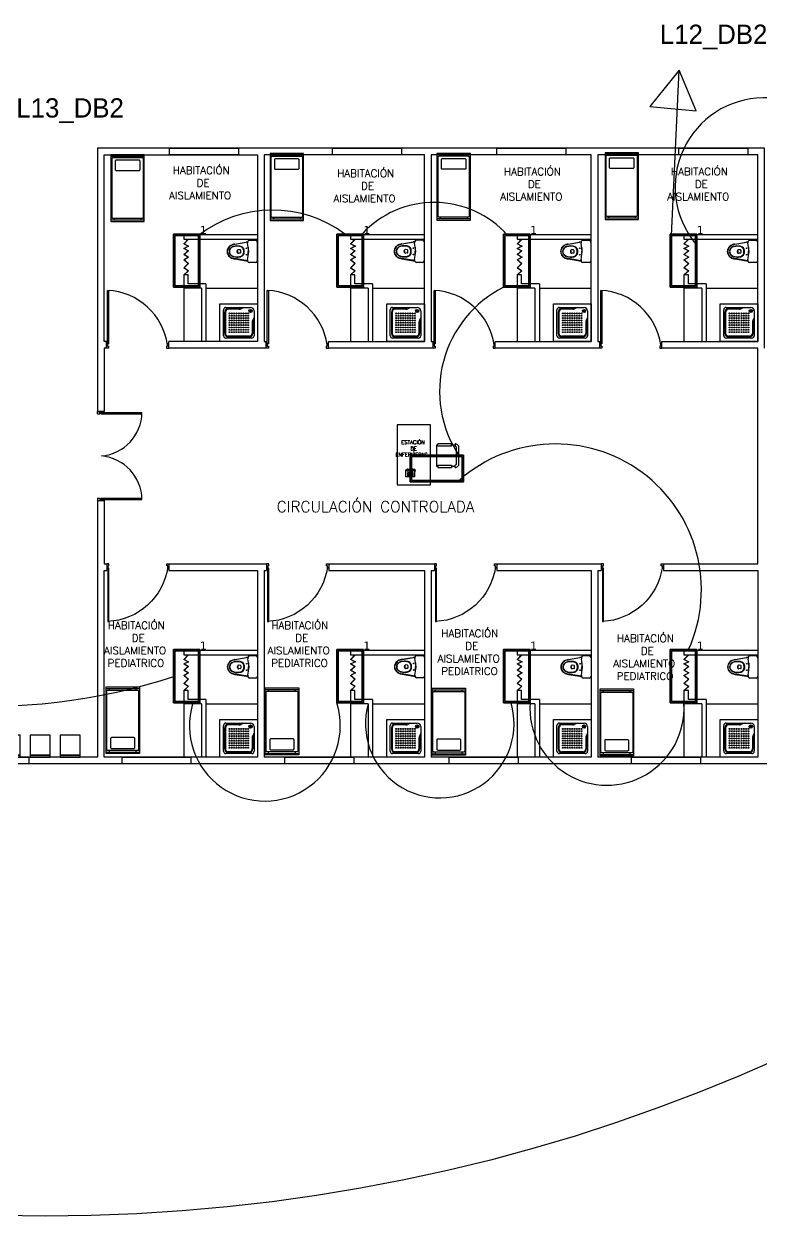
# Model space of a CAD drawing. Header units: metres. Extents: x -24 to 527, y -154 to 95.
# Drawn here: x 68.21 to 84.8, y -10.17 to 16.64 of the extents above; entities that cross this region are included whole.
import ezdxf

# ---------------------------------------------------------------- set-up
doc = ezdxf.new("R2010")
doc.units = ezdxf.units.M
doc.header["$MEASUREMENT"] = 0
for name, color, linetype in [('AN-TEXTO', 3, 'Continuous'), ('AR-MOBILIRIO', 1, 'Continuous'), ('AR-MUROS', 6, 'Continuous'), ('AR-PUERTAS', 2, 'Continuous'), ('AR-VENTANAS', 2, 'Continuous')]:
    doc.layers.add(name, color=color, linetype=linetype)
doc.layers.add('EQUIPO', color=1, linetype='Continuous', lineweight=0)
doc.styles.add('REGULAR-2.5', font='romans.shx', dxfattribs={"height": 2.5})
doc.styles.add('TableTextStyle', font='')
doc.styles.get('TableTextStyle').set_extended_font_data('VERDANA.TTF')

# ---------------------------------------------------------------- blocks, each defined once
blk = doc.blocks.new('111111')
at = {"layer": 'AR-PUERTAS', "linetype": 'Continuous'}
for p, q in [((254.317, 121.561), (254.317, 122.51)), ((254.342, 121.586), (254.342, 122.51)), ((256.267, 122.51), (256.242, 122.51)), ((256.242, 121.586), (256.242, 122.51)), ((256.267, 121.561), (256.267, 122.51)), ((254.292, 121.511), (254.292, 121.611)), ((254.317, 121.611), (254.292, 121.611)), ((254.342, 121.511), (254.292, 121.511)), ((254.342, 121.586), (254.317, 121.586)), ((254.342, 121.561), (254.317, 121.561)), ((254.342, 121.511), (254.342, 121.561)), ((256.242, 121.586), (256.267, 121.586)), ((256.242, 121.511), (256.242, 121.561)), ((256.242, 121.561), (256.267, 121.561)), ((256.242, 121.511), (256.292, 121.511)), ((256.267, 121.611), (256.292, 121.611)), ((256.292, 121.511), (256.292, 121.611))]:
    blk.add_line(p, q, dxfattribs=at)
for centre, start, end in [((254.297, 121.512), 5.0221, 88.847), ((256.287, 121.512), 91.153, 174.9779)]:
    blk.add_arc(centre, 0.999, start, end, dxfattribs=at)
blk = doc.blocks.new('AR-MESA DE ENFERMERAS')
at = {"layer": 'AR-MOBILIRIO'}
for p, q in [((1196.442, 626.335), (1196.442, 626.252)), ((1196.442, 626.321), (1196.552, 626.321)), ((1196.442, 626.307), (1196.552, 626.307)), ((1196.442, 626.294), (1196.552, 626.294)), ((1196.442, 626.28), (1196.552, 626.28)), ((1196.442, 626.266), (1196.552, 626.266)), ((1196.442, 626.252), (1196.552, 626.252)), ((1196.455, 626.335), (1196.455, 626.252)), ((1196.469, 626.335), (1196.469, 626.252)), ((1196.483, 626.335), (1196.483, 626.252)), ((1196.497, 626.335), (1196.497, 626.252)), ((1196.511, 626.335), (1196.511, 626.252)), ((1196.524, 626.335), (1196.524, 626.252)), ((1196.538, 626.335), (1196.538, 626.252)), ((1195.493, 626.141), (1195.493, 626.088)), ((1195.572, 626.088), (1195.572, 626.141)), ((1195.881, 626.088), (1195.881, 626.141)), ((1196.386, 626.229), (1196.383, 626.222)), ((1196.386, 626.222), (1196.383, 626.214)), ((1196.387, 626.215), (1196.384, 626.208)), ((1196.388, 626.21), (1196.385, 626.203)), ((1196.389, 626.207), (1196.387, 626.2)), ((1196.391, 626.234), (1196.388, 626.227)), ((1196.391, 626.202), (1196.388, 626.195)), ((1196.392, 626.196), (1196.389, 626.189)), ((1196.394, 626.192), (1196.392, 626.185)), ((1196.395, 626.234), (1196.393, 626.227)), ((1196.397, 626.189), (1196.394, 626.182)), ((1196.4, 626.234), (1196.398, 626.227)), ((1196.402, 626.187), (1196.399, 626.18)), ((1196.404, 626.182), (1196.402, 626.175)), ((1196.405, 626.232), (1196.403, 626.225)), ((1196.407, 626.227), (1196.405, 626.219)), ((1196.41, 626.182), (1196.408, 626.175)), ((1196.416, 626.186), (1196.413, 626.179)), ((1196.42, 626.189), (1196.418, 626.182)), ((1196.422, 626.187), (1196.42, 626.18)), ((1196.429, 626.191), (1196.426, 626.183)), ((1195.493, 625.612), (1195.493, 625.665)), ((1195.572, 625.665), (1195.572, 625.612)), ((1195.881, 625.665), (1195.881, 625.612))]:
    blk.add_line(p, q, dxfattribs=at)
for points in [[(1196.042, 625.182), (1196.792, 625.182), (1196.792, 626.532), (1196.042, 626.532)], [(1196.442, 626.335), (1196.552, 626.335), (1196.552, 626.252), (1196.442, 626.252)]]:
    blk.add_lwpolyline(points, close=True, dxfattribs=at)
for points in [[(1196.428, 626.199), (1196.409, 626.199), (1196.409, 626.355), (1196.597, 626.355), (1196.597, 626.199), (1196.581, 626.199)], [(1195.572, 626.115), (1195.493, 626.115)], [(1195.881, 626.141), (1195.572, 626.141)], [(1195.881, 626.088), (1195.572, 626.088)], [(1195.881, 625.638), (1195.908, 625.638), (1195.908, 626.115), (1195.881, 626.115)], [(1196.451, 626.217), (1196.558, 626.217)], [(1196.558, 626.178), (1196.451, 626.178)], [(1195.493, 625.638), (1195.572, 625.638)], [(1195.572, 625.665), (1195.881, 625.665)], [(1195.572, 625.612), (1195.881, 625.612)]]:
    blk.add_lwpolyline(points, dxfattribs=at)
for points in [[(1195.493, 626.141, 0.414214), (1195.405, 626.053), (1195.405, 625.7, 0.414214), (1195.493, 625.612)], [(1195.493, 626.088), (1195.493, 626.088, 0.414214), (1195.458, 626.053), (1195.458, 625.7, 0.414214), (1195.493, 625.665)]]:
    blk.add_lwpolyline(points, format="xyb", dxfattribs=at)
for centre, start, end in [((1196.448, 626.198), 79.6346, 280.3654), ((1196.562, 626.198), 259.6346, 100.3654)]:
    blk.add_arc(centre, 0.0197, start, end, dxfattribs=at)
blk = doc.blocks.new('AR-PUERTA 2')
at = {"layer": 'AR-PUERTAS', "linetype": 'Continuous'}
for points in [[(-1.354, -0.058), (-1.354, -0.008), (-1.329, -0.008), (-1.329, 0.042), (-1.379, 0.042), (-1.379, -0.058)], [(-0.029, -0.008), (-0.029, 0.042), (0.021, 0.042), (0.021, -0.058), (-0.004, -0.058), (-0.004, -0.008)], [(-0.004, -0.058), (-0.004, -1.258), (-0.029, -1.258), (-0.029, -0.058)]]:
    blk.add_lwpolyline(points, close=True, dxfattribs=at)
blk.add_arc((0.061, 0.169), 1.428, 188.1236, 267.3924, dxfattribs=at)
blk = doc.blocks.new('silla')
for points in [[(-0.225, -0.023), (0.225, -0.023), (0.225, 0.023), (-0.225, 0.023)], [(-0.225, -0.473), (0.225, -0.473), (0.225, -0.023), (-0.225, -0.023)]]:
    blk.add_lwpolyline(points, close=True)
blk = doc.blocks.new('*U101')
at = {"layer": 'AR-MOBILIRIO', "rotation": 90}
blk.add_blockref('silla', (-0.225, 0), dxfattribs=at)
blk = doc.blocks.new('*U102')
at = {"layer": 'AR-MUROS', "color": 0, "linetype": 'ByBlock', "lineweight": -2}
for p in [(0, 12.15), (0, 11.475), (0, 10.8), (0, 10.125), (0, 9.45), (0, 8.775), (0, 8.1), (0, 7.425), (0, 6.75), (0, 6.075), (0, 5.4), (0, 4.725), (0, 4.05), (0, 3.375), (0, 2.7), (0, 2.025), (0, 1.35), (0, 0.675), (0, 0)]:
    blk.add_blockref('*U101', p, dxfattribs=at)
blk = doc.blocks.new('31643339')
at = {"layer": 'AR-MOBILIRIO'}
for p, q in [((0.038, 0.5), (0.038, -0.5)), ((0.038, 0.4), (0.087, 0.4)), ((1.9, 0.4), (1.95, 0.4)), ((1.95, 0.5), (1.95, -0.5)), ((0.038, -0.4), (0.087, -0.4)), ((1.9, -0.4), (1.95, -0.4))]:
    blk.add_line(p, q, dxfattribs=at)
blk.add_lwpolyline([(0, -0.5), (0, 0.5), (2, 0.5), (2, -0.5)], close=True, dxfattribs=at)
for points in [[(1.87, 0.475, -0.414214), (1.9, 0.445), (1.9, -0.445, -0.414214), (1.87, -0.475), (0.117, -0.475, -0.414214), (0.087, -0.445), (0.087, 0.445, -0.414214), (0.117, 0.475)], [(0.15, -0.332, 0.414214), (0.18, -0.362), (0.447, -0.362, 0.414214), (0.477, -0.332), (0.477, 0.333, 0.414214), (0.447, 0.363), (0.18, 0.363, 0.414214), (0.15, 0.333)]]:
    blk.add_lwpolyline(points, format="xyb", close=True, dxfattribs=at)
blk = doc.blocks.new('AR-PUERTA ACORDION')
at = {"layer": 'AR-PUERTAS'}
blk.add_lwpolyline([(-0.386, 0.049), (-0.288, -0.046), (-0.235, 0.057), (-0.185, -0.044), (-0.129, 0.054), (-0.046, -0.045), (0.01, 0.056), (0.073, -0.046), (0.158, 0.053), (0.252, -0.046), (0.317, 0.054), (0.41, -0.047), (0.41, -0.054), (0.318, 0.046), (0.253, -0.054), (0.158, 0.046), (0.072, -0.054), (0.01, 0.046), (-0.045, -0.054), (-0.128, 0.046), (-0.185, -0.054), (-0.235, 0.046), (-0.287, -0.054), (-0.39, 0.046)], close=True, dxfattribs=at)
blk = doc.blocks.new('A$C05366594')
at = {"layer": 'AR-MOBILIRIO', "linetype": 'Continuous'}
for p, q in [((0, 0), (0, 0.72)), ((0, 0.72), (0.72, 0.72)), ((0.72, 0.72), (0.72, 0)), ((0.068, 0.113), (0.068, 0.608)), ((0.09, 0.563), (0.09, 0.158)), ((0.113, 0.653), (0.585, 0.653)), ((0.367, 0.63), (0.158, 0.63)), ((0.428, 0.653), (0.397, 0.637)), ((0.653, 0.585), (0.653, 0.113)), ((0.63, 0.367), (0.63, 0.158)), ((0.653, 0.428), (0.637, 0.397)), ((0.72, 0), (0, 0)), ((0.608, 0.068), (0.113, 0.068)), ((0.563, 0.09), (0.158, 0.09))]:
    blk.add_line(p, q, dxfattribs=at)
at = {"layer": 'AR-MOBILIRIO', "color": 250}
for p, q in [((0.104, 0.563), (0.104, 0.158)), ((0.367, 0.617), (0.158, 0.617)), ((0.458, 0.653), (0.403, 0.625)), ((0.653, 0.458), (0.625, 0.403)), ((0.617, 0.367), (0.617, 0.158)), ((0.563, 0.104), (0.158, 0.104))]:
    blk.add_line(p, q, dxfattribs=at)
at = {"layer": 'AR-MOBILIRIO', "linetype": 'Continuous'}
for centre, major_axis, start_param, end_param in [((0.113, 0.608), (0.0318, 0.0318), 0.785398, 2.356194), ((0.158, 0.563), (0.0477, 0.0477), 0.785398, 2.356194), ((0.367, 0.698), (0.0477, 0.0477), 3.926991, 4.390638), ((0.585, 0.585), (0.0477, 0.0477), 5.497787, 7.068583), ((0.698, 0.367), (-0.0477, 0.0477), 0.321751, 0.785398), ((0.113, 0.113), (-0.0318, 0.0318), 0.785398, 2.356194), ((0.158, 0.158), (-0.0477, 0.0477), 0.785398, 2.356194), ((0.158, 0.158), (-0.0477, 0.0477), 0.785398, 2.356194), ((0.563, 0.158), (0.0477, 0.0477), 3.926991, 5.497787), ((0.608, 0.113), (-0.0318, 0.0318), 2.356194, 3.926991)]:
    blk.add_ellipse(centre, major_axis=major_axis, ratio=1, start_param=start_param, end_param=end_param, dxfattribs=at)
at = {"layer": 'AR-MOBILIRIO', "color": 250}
for centre, major_axis, start_param, end_param in [((0.158, 0.563), (-0.0382, 0.0382), -0.785398, 0.785398), ((0.18, 0.54), (-0.00636, 0.00636), -0.785398, 5.497787), ((0.18, 0.495), (-0.00636, 0.00636), -0.785398, 5.497787), ((0.18, 0.45), (-0.00636, 0.00636), -0.785398, 5.497787), ((0.225, 0.54), (0.00636, 0.00636), 0.785398, 7.068583), ((0.225, 0.495), (0.00636, 0.00636), 0.785398, 7.068583), ((0.225, 0.45), (0.00636, 0.00636), 0.785398, 7.068583), ((0.27, 0.54), (0.00636, 0.00636), 0.785398, 7.068583), ((0.27, 0.495), (0.00636, 0.00636), 0.785398, 7.068583), ((0.27, 0.45), (0.00636, 0.00636), 0.785398, 7.068583), ((0.315, 0.54), (-0.00636, 0.00636), -0.785398, 5.497787), ((0.315, 0.495), (-0.00636, 0.00636), -0.785398, 5.497787), ((0.315, 0.45), (-0.00636, 0.00636), -0.785398, 5.497787), ((0.36, 0.54), (-0.00636, 0.00636), -0.785398, 5.497787), ((0.36, 0.495), (-0.00636, 0.00636), -0.785398, 5.497787), ((0.36, 0.45), (-0.00636, 0.00636), -0.785398, 5.497787), ((0.367, 0.698), (0.0573, 0.0573), 3.926991, 4.390638), ((0.405, 0.54), (-0.00636, 0.00636), -0.785398, 5.497787), ((0.405, 0.495), (-0.00636, 0.00636), -0.785398, 5.497787), ((0.405, 0.45), (-0.00636, 0.00636), -0.785398, 5.497787), ((0.45, 0.54), (0.00636, 0.00636), 0.785398, 7.068583), ((0.45, 0.495), (0.00636, 0.00636), 0.785398, 7.068583), ((0.45, 0.45), (0.00636, 0.00636), 0.785398, 7.068583), ((0.495, 0.54), (0.00636, 0.00636), 0.785398, 7.068583), ((0.495, 0.495), (0.00636, 0.00636), 0.785398, 7.068583), ((0.495, 0.45), (0.00636, 0.00636), 0.785398, 7.068583), ((0.54, 0.54), (-0.00636, 0.00636), -0.785398, 5.497787), ((0.54, 0.495), (-0.00636, 0.00636), -0.785398, 5.497787), ((0.54, 0.45), (-0.00636, 0.00636), -0.785398, 5.497787), ((0.585, 0.585), (0.0223, 0.0223), 0.785398, 7.068583), ((0.585, 0.585), (-0.00955, 0.00955), -0.785398, 5.497787), ((0.576, 0.585), (0.00286, 0.00286), 0.785398, 7.068583), ((0.581, 0.592), (0.00286, 0.00286), 0.785398, 7.068583), ((0.581, 0.578), (0.00286, 0.00286), 0.785398, 7.068583), ((0.589, 0.592), (0.00286, 0.00286), 0.785398, 7.068583), ((0.589, 0.578), (0.00286, 0.00286), 0.785398, 7.068583), ((0.594, 0.585), (0.00286, 0.00286), 0.785398, 7.068583), ((0.18, 0.405), (-0.00636, 0.00636), -0.785398, 5.497787), ((0.18, 0.36), (-0.00636, 0.00636), -0.785398, 5.497787), ((0.18, 0.315), (-0.00636, 0.00636), -0.785398, 5.497787), ((0.18, 0.27), (-0.00636, 0.00636), -0.785398, 5.497787), ((0.18, 0.225), (-0.00636, 0.00636), -0.785398, 5.497787), ((0.225, 0.405), (0.00636, 0.00636), 0.785398, 7.068583), ((0.225, 0.36), (0.00636, 0.00636), 0.785398, 7.068583), ((0.225, 0.315), (0.00636, 0.00636), 0.785398, 7.068583), ((0.225, 0.27), (0.00636, 0.00636), 0.785398, 7.068583), ((0.225, 0.225), (0.00636, 0.00636), 0.785398, 7.068583), ((0.27, 0.405), (0.00636, 0.00636), 0.785398, 7.068583), ((0.27, 0.36), (0.00636, 0.00636), 0.785398, 7.068583), ((0.27, 0.315), (0.00636, 0.00636), 0.785398, 7.068583), ((0.27, 0.27), (0.00636, 0.00636), 0.785398, 7.068583), ((0.27, 0.225), (0.00636, 0.00636), 0.785398, 7.068583), ((0.315, 0.36), (-0.00636, 0.00636), -0.785398, 5.497787), ((0.315, 0.315), (-0.00636, 0.00636), -0.785398, 5.497787), ((0.315, 0.27), (-0.00636, 0.00636), -0.785398, 5.497787), ((0.315, 0.225), (-0.00636, 0.00636), -0.785398, 5.497787), ((0.315, 0.405), (-0.00636, 0.00636), -0.785398, 5.497787), ((0.36, 0.405), (-0.00636, 0.00636), -0.785398, 5.497787), ((0.36, 0.36), (-0.00636, 0.00636), -0.785398, 5.497787), ((0.36, 0.315), (-0.00636, 0.00636), -0.785398, 5.497787), ((0.36, 0.27), (-0.00636, 0.00636), -0.785398, 5.497787), ((0.36, 0.225), (-0.00636, 0.00636), -0.785398, 5.497787), ((0.405, 0.405), (-0.00636, 0.00636), -0.785398, 5.497787), ((0.405, 0.36), (-0.00636, 0.00636), -0.785398, 5.497787), ((0.405, 0.315), (-0.00636, 0.00636), -0.785398, 5.497787), ((0.405, 0.27), (-0.00636, 0.00636), -0.785398, 5.497787), ((0.405, 0.225), (-0.00636, 0.00636), -0.785398, 5.497787), ((0.45, 0.405), (0.00636, 0.00636), 0.785398, 7.068583), ((0.45, 0.36), (0.00636, 0.00636), 0.785398, 7.068583), ((0.45, 0.315), (0.00636, 0.00636), 0.785398, 7.068583), ((0.45, 0.27), (0.00636, 0.00636), 0.785398, 7.068583), ((0.45, 0.225), (0.00636, 0.00636), 0.785398, 7.068583), ((0.495, 0.405), (0.00636, 0.00636), 0.785398, 7.068583), ((0.495, 0.36), (0.00636, 0.00636), 0.785398, 7.068583), ((0.495, 0.315), (0.00636, 0.00636), 0.785398, 7.068583), ((0.495, 0.27), (0.00636, 0.00636), 0.785398, 7.068583), ((0.495, 0.225), (0.00636, 0.00636), 0.785398, 7.068583), ((0.54, 0.36), (-0.00636, 0.00636), -0.785398, 5.497787), ((0.54, 0.315), (-0.00636, 0.00636), -0.785398, 5.497787), ((0.54, 0.27), (-0.00636, 0.00636), -0.785398, 5.497787), ((0.54, 0.225), (-0.00636, 0.00636), -0.785398, 5.497787), ((0.54, 0.405), (-0.00636, 0.00636), -0.785398, 5.497787), ((0.698, 0.367), (-0.0573, 0.0573), 0.321751, 0.785398), ((0.158, 0.158), (-0.0382, 0.0382), 0.785398, 2.356194), ((0.158, 0.158), (0.0382, 0.0382), 2.356194, 3.926991), ((0.18, 0.18), (-0.00636, 0.00636), -0.785398, 5.497787), ((0.225, 0.18), (0.00636, 0.00636), 0.785398, 7.068583), ((0.27, 0.18), (0.00636, 0.00636), 0.785398, 7.068583), ((0.315, 0.18), (-0.00636, 0.00636), -0.785398, 5.497787), ((0.36, 0.18), (-0.00636, 0.00636), -0.785398, 5.497787), ((0.405, 0.18), (-0.00636, 0.00636), -0.785398, 5.497787), ((0.45, 0.18), (0.00636, 0.00636), 0.785398, 7.068583), ((0.495, 0.18), (0.00636, 0.00636), 0.785398, 7.068583), ((0.54, 0.18), (-0.00636, 0.00636), -0.785398, 5.497787), ((0.563, 0.158), (0.0382, 0.0382), 3.926991, 5.497787)]:
    blk.add_ellipse(centre, major_axis=major_axis, ratio=1, start_param=start_param, end_param=end_param, dxfattribs=at)
blk = doc.blocks.new('1p-toppiece')
at = {"layer": 'AR-MOBILIRIO'}
for p, q in [((-0.532, 0.174), (-0.265, 0.22)), ((-0.232, 0.219), (-0.531, 0.169)), ((-0.485, 0.003), (-0.485, 0.003)), ((-0.485, 0.003), (-0.485, 0.003)), ((-0.485, 0.003), (-0.485, 0.003)), ((-0.485, 0.003), (-0.485, 0.003)), ((-0.485, 0.003), (-0.485, 0.003)), ((-0.485, 0.003), (-0.485, 0.003)), ((-0.485, 0.003), (-0.485, 0.003)), ((-0.485, 0.003), (-0.485, 0.003)), ((-0.406, 0.039), (-0.443, 0.044)), ((-0.232, 0.22), (-0.232, 0.195)), ((-0.205, 0.008), (-0.232, 0.195)), ((-0.218, 0.098), (-0.218, 0.003)), ((-0.218, -0.093), (-0.218, 0.003)), ((-0.047, 0.26), (-0.192, 0.26)), ((-0.007, 0.22), (-0.007, -0.214)), ((-0.532, -0.169), (-0.265, -0.215)), ((-0.232, -0.214), (-0.531, -0.163)), ((-0.406, -0.034), (-0.443, -0.039)), ((-0.232, -0.189), (-0.205, -0.003)), ((-0.232, -0.189), (-0.232, -0.214)), ((-0.047, -0.254), (-0.192, -0.254))]:
    blk.add_line(p, q, dxfattribs=at)
blk.add_lwpolyline([(-0.467, -0.009, 0.139005), (-0.464, -0.009, 0.107089), (-0.461, -0.006, 0.080212), (-0.46, -0.002, 0.06796), (-0.459, 0.003, 0.06796), (-0.46, 0.007, 0.080212), (-0.461, 0.011, 0.107089), (-0.464, 0.014, 0.139005), (-0.467, 0.015, 0.139005), (-0.47, 0.014, 0.107089), (-0.473, 0.011, 0.080212), (-0.474, 0.007, 0.06796), (-0.475, 0.003, 0.06796), (-0.474, -0.002, 0.080212), (-0.473, -0.006, 0.107089), (-0.47, -0.009, 0.139005)], format="xyb", close=True, dxfattribs=at)
for centre in [(-0.26, 0.078), (-0.26, -0.072)]:
    blk.add_circle(centre, 0.008, dxfattribs=at)
for centre, radius, start, end in [((-0.545, -0.004), 0.165, 137.5273, 177.8064), ((-0.545, 0.009), 0.165, 182.1936, 222.4727), ((-0.545, -0.004), 0.159, 137.1746, 177.7477), ((-0.545, 0.009), 0.159, 182.2523, 222.8254), ((-0.518, -0.034), 0.206, 106.927, 136.493), ((-0.541, -0.003), 0.122, 134.1142, 177.24), ((-0.541, 0.008), 0.122, 182.76, 225.8858), ((-0.518, -0.034), 0.2, 106.5054, 136.1127), ((-0.541, -0.003), 0.115, 133.4423, 177.1285), ((-0.541, 0.008), 0.115, 182.8715, 226.5577), ((-0.519, -0.031), 0.157, 102.7254, 132.8308), ((-0.52, -0.03), 0.15, 101.8667, 132.1155), ((-0.482, -0.117), 0.296, 99.7929, 108.8085), ((-0.482, -0.12), 0.292, 99.5848, 108.4322), ((-0.482, -0.148), 0.279, 90.6669, 104.9929), ((-0.482, -0.156), 0.281, 90.6819, 104.1933), ((-0.474, -0.297), 0.428, 81.7587, 91.4179), ((-0.488, -0.362), 0.487, 81.705, 89.6761), ((-0.434, 0.003), 0.0456, 126.1832, 180), ((-0.434, 0.003), 0.0456, 180, 233.8168), ((-0.447, 0.019), 0.025, 82.2348, 126.1832), ((-0.434, -0.002), 0.123, 44.007, 82.2929), ((-0.431, -0.004), 0.132, 44.3018, 82.295), ((-0.408, 0.024), 0.015, 13.7696, 82.2348), ((-0.495, 0.003), 0.105, 0, 13.7696), ((-0.495, 0.003), 0.105, 346.2304, 0), ((-0.46, 0.006), 0.138, 358.6352, 34.0042), ((-0.46, -0.001), 0.138, 325.9958, 1.3648), ((-0.441, 0.008), 0.132, 357.4666, 37.446), ((-0.441, -0.003), 0.132, 322.554, 2.5334), ((-0.24, 0.073), 0.15, 87.0389, 99.7929), ((-0.192, 0.22), 0.04, 90, 180), ((-0.244, 0.003), 0.04, 351.6776, 8.3142), ((-0.047, 0.22), 0.04, 0, 90), ((-0.518, 0.039), 0.206, 223.507, 253.073), ((-0.518, 0.039), 0.2, 223.8873, 253.4946), ((-0.519, 0.036), 0.157, 227.1692, 257.2746), ((-0.52, 0.036), 0.15, 227.8845, 258.1333), ((-0.482, 0.122), 0.296, 251.1915, 260.2071), ((-0.482, 0.125), 0.292, 251.5678, 260.4152), ((-0.482, 0.153), 0.279, 255.0071, 269.3331), ((-0.482, 0.161), 0.281, 255.8067, 269.3181), ((-0.488, 0.368), 0.487, 270.3239, 278.295), ((-0.474, 0.302), 0.428, 268.5821, 278.2413), ((-0.447, -0.014), 0.025, 233.8168, 277.7652), ((-0.434, 0.007), 0.123, 277.7071, 315.993), ((-0.431, 0.009), 0.132, 277.705, 315.6982), ((-0.408, -0.019), 0.015, 277.7652, 346.2304), ((-0.24, -0.067), 0.15, 260.2071, 272.966), ((-0.192, -0.214), 0.04, 180, 270), ((-0.047, -0.214), 0.04, 270, 360)]:
    blk.add_arc(centre, radius, start, end, dxfattribs=at)

msp = doc.modelspace()

# ---------------------------------------------------------------- linework, layer by layer
at = {"layer": 'AR-MUROS'}
for p, q in [((71.81, 10.995), (71.81, 10.695)), ((71.91, 10.995), (71.81, 10.995)), ((71.91, 10.795), (71.91, 10.995)), ((75.56, 10.995), (75.56, 10.695)), ((75.66, 10.995), (75.56, 10.995)), ((75.66, 10.795), (75.66, 10.995)), ((79.31, 10.995), (79.31, 10.695)), ((79.41, 10.995), (79.31, 10.995)), ((79.41, 10.795), (79.41, 10.995)), ((83.06, 10.995), (83.06, 10.695)), ((83.16, 10.995), (83.06, 10.995)), ((83.16, 10.795), (83.16, 10.995)), ((72.309, 10.795), (72.309, 9.495)), ((76.059, 10.795), (76.059, 9.495)), ((79.809, 10.795), (79.809, 9.495)), ((83.559, 10.795), (83.559, 9.495)), ((71.81, 10.695), (71.81, 9.495)), ((72.209, 10.695), (72.209, 9.495)), ((75.56, 10.695), (75.56, 9.495)), ((75.959, 10.695), (75.959, 9.495)), ((79.31, 10.695), (79.31, 9.495)), ((79.709, 10.695), (79.709, 9.495)), ((83.06, 10.695), (83.06, 9.495)), ((83.459, 10.695), (83.459, 9.495)), ((70.022, 4.5), (70.079, 4.5)), ((70.022, 4.35), (70.079, 4.35)), ((70.022, 0.15), (70.022, 4.35)), ((71.479, 4.5), (73.622, 4.5)), ((71.479, 4.35), (73.472, 4.35)), ((73.472, 4.35), (73.472, 0.15)), ((73.622, 4.35), (73.622, 0.15)), ((73.622, 4.35), (73.671, 4.35)), ((75.071, 4.35), (77.222, 4.35)), ((77.222, 4.35), (77.222, 0.15)), ((77.372, 4.35), (77.372, 0.15)), ((77.372, 4.35), (77.45, 4.35)), ((78.85, 4.35), (80.972, 4.35)), ((80.972, 4.35), (80.972, 0.15)), ((81.122, 4.5), (81.201, 4.5)), ((81.122, 4.35), (81.122, 0.15)), ((81.122, 4.35), (81.201, 4.35)), ((82.601, 4.5), (84.722, 4.5)), ((82.601, 4.35), (84.722, 4.35)), ((84.722, 4.35), (84.722, 0.15)), ((71.81, 1.65), (71.81, 1.35)), ((71.91, 1.65), (71.81, 1.65)), ((71.91, 1.45), (71.91, 1.65)), ((75.56, 1.65), (75.56, 1.35)), ((75.66, 1.65), (75.56, 1.65)), ((75.66, 1.45), (75.66, 1.65)), ((79.31, 1.65), (79.31, 1.35)), ((79.41, 1.65), (79.31, 1.65)), ((79.41, 1.45), (79.41, 1.65)), ((83.06, 1.65), (83.06, 1.35)), ((83.16, 1.65), (83.06, 1.65)), ((83.16, 1.45), (83.16, 1.65)), ((71.81, 1.35), (71.81, 0.15)), ((72.209, 1.35), (72.209, 0.15)), ((72.309, 1.45), (72.309, 0.15)), ((75.56, 1.35), (75.56, 0.15)), ((75.959, 1.35), (75.959, 0.15)), ((76.059, 1.45), (76.059, 0.15)), ((79.31, 1.35), (79.31, 0.15)), ((79.709, 1.35), (79.709, 0.15)), ((79.809, 1.45), (79.809, 0.15)), ((83.06, 1.35), (83.06, 0.15)), ((83.459, 1.35), (83.459, 0.15)), ((83.559, 1.45), (83.559, 0.15))]:
    msp.add_line(p, q, dxfattribs=at)
for points in [[(93.94, 16.816), (93.94, 0), (6, 0)], [(84.872, 9.345), (84.872, 13.845), (81.122, 13.845), (77.372, 13.845), (73.622, 13.845), (69.872, 13.845), (69.872, 9.345), (69.872, 7.923)], [(70.072, 9.495), (70.022, 9.495), (70.022, 13.695), (73.472, 13.695), (73.472, 9.495), (71.472, 9.495)], [(75.065, 9.495), (77.222, 9.495), (77.222, 13.695), (73.622, 13.695), (73.622, 9.495), (73.665, 9.495)], [(78.818, 9.495), (80.972, 9.495), (80.972, 13.695), (77.372, 13.695), (77.372, 9.495), (77.418, 9.495)], [(82.566, 9.495), (84.722, 9.495), (84.722, 13.695), (81.122, 13.695), (81.122, 9.495), (81.166, 9.495)], [(73.472, 11.895), (71.81, 11.895), (71.81, 11.795), (73.472, 11.795)], [(77.222, 11.895), (75.56, 11.895), (75.56, 11.795), (77.222, 11.795)], [(80.972, 11.895), (79.31, 11.895), (79.31, 11.795), (80.972, 11.795)], [(84.722, 11.895), (83.06, 11.895), (83.06, 11.795), (84.722, 11.795)], [(72.309, 10.795), (71.91, 10.795)], [(76.059, 10.795), (75.66, 10.795)], [(79.809, 10.795), (79.41, 10.795)], [(83.559, 10.795), (83.16, 10.795)], [(72.209, 10.695), (71.81, 10.695)], [(72.309, 10.695), (73.472, 10.695)], [(75.959, 10.695), (75.56, 10.695)], [(76.059, 10.695), (77.222, 10.695)], [(79.709, 10.695), (79.31, 10.695)], [(79.809, 10.695), (80.972, 10.695)], [(83.459, 10.695), (83.06, 10.695)], [(83.559, 10.695), (84.722, 10.695)], [(70.072, 9.345), (70.072, 9.495)], [(71.472, 9.345), (71.472, 9.495)], [(73.665, 9.345), (73.665, 9.495)], [(75.065, 9.345), (75.065, 9.495)], [(77.418, 9.345), (77.418, 9.495)], [(78.818, 9.345), (78.818, 9.495)], [(81.166, 9.345), (81.166, 9.495)], [(82.566, 9.345), (82.566, 9.495)], [(70.022, 9.345), (70.022, 7.923), (69.872, 7.923)], [(70.072, 9.345), (70.022, 9.345)], [(73.665, 9.345), (73.622, 9.345), (71.472, 9.345)], [(77.418, 9.345), (77.372, 9.345), (75.065, 9.345)], [(81.166, 9.345), (81.122, 9.345), (78.818, 9.345)], [(84.722, 9.345), (82.566, 9.345)], [(84.722, 4.5), (84.722, 9.345)], [(69.872, 5.923), (69.872, 4.5)], [(69.872, 5.923), (70.022, 5.923)], [(70.022, 5.923), (70.022, 4.5)], [(69.872, 4.5), (69.872, 0.15)], [(70.079, 4.5), (70.079, 4.35)], [(71.479, 4.5), (71.479, 4.35)], [(73.622, 4.5), (73.671, 4.5)], [(73.671, 4.5), (73.671, 4.35)], [(75.071, 4.5), (77.372, 4.5)], [(75.071, 4.5), (75.071, 4.35)], [(77.372, 4.5), (77.45, 4.5)], [(77.45, 4.5), (77.45, 4.35)], [(78.85, 4.5), (81.122, 4.5)], [(78.85, 4.5), (78.85, 4.35)], [(81.201, 4.5), (81.201, 4.35)], [(82.601, 4.5), (82.601, 4.35)], [(73.472, 2.55), (71.81, 2.55), (71.81, 2.45), (73.472, 2.45)], [(77.222, 2.55), (75.56, 2.55), (75.56, 2.45), (77.222, 2.45)], [(80.972, 2.55), (79.31, 2.55), (79.31, 2.45), (80.972, 2.45)], [(84.722, 2.55), (83.06, 2.55), (83.06, 2.45), (84.722, 2.45)], [(72.209, 1.35), (71.81, 1.35)], [(72.309, 1.45), (71.91, 1.45)], [(72.309, 1.35), (73.472, 1.35)], [(75.959, 1.35), (75.56, 1.35)], [(76.059, 1.45), (75.66, 1.45)], [(76.059, 1.35), (77.222, 1.35)], [(79.709, 1.35), (79.31, 1.35)], [(79.809, 1.45), (79.41, 1.45)], [(79.809, 1.35), (80.972, 1.35)], [(83.459, 1.35), (83.06, 1.35)], [(83.559, 1.45), (83.16, 1.45)], [(83.559, 1.35), (84.722, 1.35)], [(69.872, 0.15), (6.15, 0.15)], [(73.472, 0.15), (70.022, 0.15)], [(77.222, 0.15), (73.622, 0.15)], [(80.972, 0.15), (77.372, 0.15)], [(84.722, 0.15), (81.122, 0.15)]]:
    msp.add_lwpolyline(points, dxfattribs=at)
at = {"layer": 'AR-PUERTAS'}
for p, q in [((82.953, 15.6), (82.296, 14.784)), ((82.783, 11.884), (82.953, 15.6)), ((83.332, 14.684), (82.953, 15.6)), ((82.296, 14.784), (83.332, 14.684))]:
    msp.add_line(p, q, dxfattribs=at)
msp.add_circle((68.692, 29.912), 40.081, dxfattribs=at)
for centre, radius, start, end in [((84.87, 12.972), 2.007, 26.7442, 219.4619), ((77.444, 10.413), 2.211, 41.6873, 137.2632), ((73.81, 9.734), 2.719, 53.2978, 127.7473), ((80.182, 8.379), 2.618, 116.7554, 213.6037), ((80.172, 3.913), 3.281, 335.8195, 131.4043), ((67.368, 14.961), 13.666, 242.7901, 288.0781), ((73.635, 0.861), 1.697, 163.242, 17.5102), ((77.569, 0.906), 1.671, 164.5552, 17.2783), ((81.329, 1.252), 1.733, 176.0552, 3.2396)]:
    msp.add_arc(centre, radius, start, end, dxfattribs=at)
at = {"layer": 'AR-VENTANAS'}
for points in [[(71.489, 13.845), (73.041, 13.845), (73.041, 13.695), (71.489, 13.695)], [(75.154, 13.845), (76.705, 13.845), (76.705, 13.695), (75.154, 13.695)], [(78.85, 13.845), (80.401, 13.845), (80.401, 13.695), (78.85, 13.695)], [(82.945, 13.845), (84.497, 13.845), (84.497, 13.695), (82.945, 13.695)], [(59.18, 0.15), (68.326, 0.15), (68.326, 0), (59.18, 0)], [(70.423, 0.15), (71.974, 0.15), (71.974, 0), (70.423, 0)], [(74.087, 0.15), (75.639, 0.15), (75.639, 0), (74.087, 0)], [(77.783, 0.15), (79.334, 0.15), (79.334, 0), (77.783, 0)], [(81.879, 0.15), (83.43, 0.15), (83.43, 0), (81.879, 0)]]:
    msp.add_lwpolyline(points, close=True, dxfattribs=at)
at = {"layer": 'Defpoints'}
for points in [[(71.578, 11.914, 0), (71.578, 10.717, 0)], [(71.578, 10.717, 0), (71.578, 11.914, 0)], [(71.578, 11.914, 0), (71.578, 11.914, 0)], [(72.175, 11.914, 0), (71.578, 11.914, 0)], [(71.578, 11.914, 0), (71.578, 11.914, 0)], [(71.578, 11.914, 0), (72.175, 11.914, 0)], [(71.578, 11.914, 0), (72.175, 11.914, 0)], [(71.578, 10.717, 0), (71.578, 11.914, 0)], [(72.175, 11.914, 0), (71.578, 11.914, 0)], [(71.578, 11.914, 0), (71.578, 10.717, 0)], [(71.608, 11.884, 0), (71.608, 10.747, 0)], [(72.145, 11.884, 0), (71.608, 11.884, 0)], [(71.608, 10.747, 0), (71.608, 11.884, 0)], [(71.608, 11.884, 0), (72.145, 11.884, 0)], [(72.145, 10.747, 0), (72.145, 11.884, 0)], [(72.145, 11.884, 0), (72.145, 10.747, 0)], [(72.175, 10.717, 0), (72.175, 11.914, 0)], [(72.175, 11.914, 0), (72.175, 11.914, 0)], [(72.175, 11.914, 0), (72.175, 10.717, 0)], [(72.175, 11.914, 0), (72.175, 11.914, 0)], [(72.175, 11.914, 0), (72.175, 10.717, 0)], [(72.175, 10.717, 0), (72.175, 11.914, 0)], [(75.253, 11.914, 0), (75.253, 10.717, 0)], [(75.253, 10.717, 0), (75.253, 11.914, 0)], [(75.253, 11.914, 0), (75.253, 11.914, 0)], [(75.85, 11.914, 0), (75.253, 11.914, 0)], [(75.253, 11.914, 0), (75.253, 11.914, 0)], [(75.253, 11.914, 0), (75.85, 11.914, 0)], [(75.253, 11.914, 0), (75.85, 11.914, 0)], [(75.253, 10.717, 0), (75.253, 11.914, 0)], [(75.85, 11.914, 0), (75.253, 11.914, 0)], [(75.253, 11.914, 0), (75.253, 10.717, 0)], [(75.283, 11.884, 0), (75.283, 10.747, 0)], [(75.82, 11.884, 0), (75.283, 11.884, 0)], [(75.283, 10.747, 0), (75.283, 11.884, 0)], [(75.283, 11.884, 0), (75.82, 11.884, 0)], [(75.82, 10.747, 0), (75.82, 11.884, 0)], [(75.82, 11.884, 0), (75.82, 10.747, 0)], [(75.85, 10.717, 0), (75.85, 11.914, 0)], [(75.85, 11.914, 0), (75.85, 11.914, 0)], [(75.85, 11.914, 0), (75.85, 10.717, 0)], [(75.85, 11.914, 0), (75.85, 11.914, 0)], [(75.85, 11.914, 0), (75.85, 10.717, 0)], [(75.85, 10.717, 0), (75.85, 11.914, 0)], [(79.003, 11.914, 0), (79.003, 10.717, 0)], [(79.003, 10.717, 0), (79.003, 11.914, 0)], [(79.003, 11.914, 0), (79.003, 11.914, 0)], [(79.6, 11.914, 0), (79.003, 11.914, 0)], [(79.003, 11.914, 0), (79.003, 11.914, 0)], [(79.003, 11.914, 0), (79.6, 11.914, 0)], [(79.003, 11.914, 0), (79.6, 11.914, 0)], [(79.003, 10.717, 0), (79.003, 11.914, 0)], [(79.6, 11.914, 0), (79.003, 11.914, 0)], [(79.003, 11.914, 0), (79.003, 10.717, 0)], [(79.033, 11.884, 0), (79.033, 10.747, 0)], [(79.57, 11.884, 0), (79.033, 11.884, 0)], [(79.033, 10.747, 0), (79.033, 11.884, 0)], [(79.033, 11.884, 0), (79.57, 11.884, 0)], [(79.57, 10.747, 0), (79.57, 11.884, 0)], [(79.57, 11.884, 0), (79.57, 10.747, 0)], [(79.6, 10.717, 0), (79.6, 11.914, 0)], [(79.6, 11.914, 0), (79.6, 11.914, 0)], [(79.6, 11.914, 0), (79.6, 10.717, 0)], [(79.6, 11.914, 0), (79.6, 11.914, 0)], [(79.6, 11.914, 0), (79.6, 10.717, 0)], [(79.6, 10.717, 0), (79.6, 11.914, 0)], [(82.753, 11.914, 0), (82.753, 10.717, 0)], [(82.753, 10.717, 0), (82.753, 11.914, 0)], [(82.753, 11.914, 0), (82.753, 11.914, 0)], [(83.35, 11.914, 0), (82.753, 11.914, 0)], [(82.753, 11.914, 0), (82.753, 11.914, 0)], [(82.753, 11.914, 0), (83.35, 11.914, 0)], [(82.753, 11.914, 0), (83.35, 11.914, 0)], [(82.753, 10.717, 0), (82.753, 11.914, 0)], [(83.35, 11.914, 0), (82.753, 11.914, 0)], [(82.753, 11.914, 0), (82.753, 10.717, 0)], [(82.783, 11.884, 0), (82.783, 10.747, 0)], [(83.32, 11.884, 0), (82.783, 11.884, 0)], [(82.783, 10.747, 0), (82.783, 11.884, 0)], [(82.783, 11.884, 0), (83.32, 11.884, 0)], [(83.32, 10.747, 0), (83.32, 11.884, 0)], [(83.32, 11.884, 0), (83.32, 10.747, 0)], [(83.35, 10.717, 0), (83.35, 11.914, 0)], [(83.35, 11.914, 0), (83.35, 11.914, 0)], [(83.35, 11.914, 0), (83.35, 10.717, 0)], [(83.35, 11.914, 0), (83.35, 11.914, 0)], [(83.35, 11.914, 0), (83.35, 10.717, 0)], [(83.35, 10.717, 0), (83.35, 11.914, 0)], [(71.608, 10.747, 0), (72.145, 10.747, 0)], [(72.145, 10.747, 0), (71.608, 10.747, 0)], [(75.283, 10.747, 0), (75.82, 10.747, 0)], [(75.82, 10.747, 0), (75.283, 10.747, 0)], [(79.033, 10.747, 0), (79.57, 10.747, 0)], [(79.57, 10.747, 0), (79.033, 10.747, 0)], [(82.783, 10.747, 0), (83.32, 10.747, 0)], [(83.32, 10.747, 0), (82.783, 10.747, 0)], [(71.578, 10.717, 0), (71.578, 10.717, 0)], [(71.578, 10.717, 0), (72.175, 10.717, 0)], [(72.175, 10.717, 0), (71.578, 10.717, 0)], [(71.578, 10.717, 0), (71.578, 10.717, 0)], [(72.175, 10.717, 0), (71.578, 10.717, 0)], [(71.578, 10.717, 0), (72.175, 10.717, 0)], [(72.175, 10.717, 0), (72.175, 10.717, 0)], [(72.175, 10.717, 0), (72.175, 10.717, 0)], [(75.253, 10.717, 0), (75.253, 10.717, 0)], [(75.253, 10.717, 0), (75.85, 10.717, 0)], [(75.85, 10.717, 0), (75.253, 10.717, 0)], [(75.253, 10.717, 0), (75.253, 10.717, 0)], [(75.85, 10.717, 0), (75.253, 10.717, 0)], [(75.253, 10.717, 0), (75.85, 10.717, 0)], [(75.85, 10.717, 0), (75.85, 10.717, 0)], [(75.85, 10.717, 0), (75.85, 10.717, 0)], [(79.003, 10.717, 0), (79.003, 10.717, 0)], [(79.003, 10.717, 0), (79.6, 10.717, 0)], [(79.6, 10.717, 0), (79.003, 10.717, 0)], [(79.003, 10.717, 0), (79.003, 10.717, 0)], [(79.6, 10.717, 0), (79.003, 10.717, 0)], [(79.003, 10.717, 0), (79.6, 10.717, 0)], [(79.6, 10.717, 0), (79.6, 10.717, 0)], [(79.6, 10.717, 0), (79.6, 10.717, 0)], [(82.753, 10.717, 0), (82.753, 10.717, 0)], [(82.753, 10.717, 0), (83.35, 10.717, 0)], [(83.35, 10.717, 0), (82.753, 10.717, 0)], [(82.753, 10.717, 0), (82.753, 10.717, 0)], [(83.35, 10.717, 0), (82.753, 10.717, 0)], [(82.753, 10.717, 0), (83.35, 10.717, 0)], [(83.35, 10.717, 0), (83.35, 10.717, 0)], [(83.35, 10.717, 0), (83.35, 10.717, 0)], [(78.1, 6.941, 0), (76.903, 6.941, 0)], [(76.903, 6.941, 0), (76.903, 6.941, 0)], [(76.903, 6.941, 0), (78.1, 6.941, 0)], [(76.903, 6.941, 0), (76.903, 6.344, 0)], [(76.903, 6.344, 0), (76.903, 6.941, 0)], [(76.903, 6.941, 0), (76.903, 6.941, 0)], [(76.903, 6.344, 0), (76.903, 6.941, 0)], [(76.903, 6.941, 0), (78.1, 6.941, 0)], [(76.903, 6.941, 0), (76.903, 6.344, 0)], [(78.1, 6.941, 0), (76.903, 6.941, 0)], [(78.07, 6.911, 0), (76.933, 6.911, 0)], [(76.933, 6.911, 0), (76.933, 6.374, 0)], [(76.933, 6.911, 0), (78.07, 6.911, 0)], [(76.933, 6.374, 0), (76.933, 6.911, 0)], [(78.07, 6.374, 0), (78.07, 6.911, 0)], [(78.07, 6.911, 0), (78.07, 6.374, 0)], [(78.1, 6.941, 0), (78.1, 6.941, 0)], [(78.1, 6.344, 0), (78.1, 6.941, 0)], [(78.1, 6.941, 0), (78.1, 6.941, 0)], [(78.1, 6.941, 0), (78.1, 6.344, 0)], [(78.1, 6.941, 0), (78.1, 6.344, 0)], [(78.1, 6.344, 0), (78.1, 6.941, 0)], [(76.903, 6.344, 0), (76.903, 6.344, 0)], [(76.903, 6.344, 0), (78.1, 6.344, 0)], [(78.1, 6.344, 0), (76.903, 6.344, 0)], [(76.903, 6.344, 0), (76.903, 6.344, 0)], [(78.1, 6.344, 0), (76.903, 6.344, 0)], [(76.903, 6.344, 0), (78.1, 6.344, 0)], [(76.933, 6.374, 0), (78.07, 6.374, 0)], [(78.07, 6.374, 0), (76.933, 6.374, 0)], [(78.1, 6.344, 0), (78.1, 6.344, 0)], [(78.1, 6.344, 0), (78.1, 6.344, 0)], [(71.578, 2.569, 0), (71.578, 1.372, 0)], [(71.578, 1.372, 0), (71.578, 2.569, 0)], [(71.578, 2.569, 0), (71.578, 2.569, 0)], [(72.175, 2.569, 0), (71.578, 2.569, 0)], [(71.578, 2.569, 0), (71.578, 2.569, 0)], [(71.578, 2.569, 0), (72.175, 2.569, 0)], [(71.578, 2.569, 0), (72.175, 2.569, 0)], [(71.578, 1.372, 0), (71.578, 2.569, 0)], [(72.175, 2.569, 0), (71.578, 2.569, 0)], [(71.578, 2.569, 0), (71.578, 1.372, 0)], [(71.608, 2.539, 0), (71.608, 1.402, 0)], [(72.145, 2.539, 0), (71.608, 2.539, 0)], [(71.608, 1.402, 0), (71.608, 2.539, 0)], [(71.608, 2.539, 0), (72.145, 2.539, 0)], [(72.145, 1.402, 0), (72.145, 2.539, 0)], [(72.145, 2.539, 0), (72.145, 1.402, 0)], [(72.175, 1.372, 0), (72.175, 2.569, 0)], [(72.175, 2.569, 0), (72.175, 2.569, 0)], [(72.175, 2.569, 0), (72.175, 1.372, 0)], [(72.175, 2.569, 0), (72.175, 2.569, 0)], [(72.175, 2.569, 0), (72.175, 1.372, 0)], [(72.175, 1.372, 0), (72.175, 2.569, 0)], [(75.253, 2.569, 0), (75.253, 1.372, 0)], [(75.253, 1.372, 0), (75.253, 2.569, 0)], [(75.253, 2.569, 0), (75.253, 2.569, 0)], [(75.85, 2.569, 0), (75.253, 2.569, 0)], [(75.253, 2.569, 0), (75.253, 2.569, 0)], [(75.253, 2.569, 0), (75.85, 2.569, 0)], [(75.253, 2.569, 0), (75.85, 2.569, 0)], [(75.253, 1.372, 0), (75.253, 2.569, 0)], [(75.85, 2.569, 0), (75.253, 2.569, 0)], [(75.253, 2.569, 0), (75.253, 1.372, 0)], [(75.283, 2.539, 0), (75.283, 1.402, 0)], [(75.82, 2.539, 0), (75.283, 2.539, 0)], [(75.283, 1.402, 0), (75.283, 2.539, 0)], [(75.283, 2.539, 0), (75.82, 2.539, 0)], [(75.82, 1.402, 0), (75.82, 2.539, 0)], [(75.82, 2.539, 0), (75.82, 1.402, 0)], [(75.85, 1.372, 0), (75.85, 2.569, 0)], [(75.85, 2.569, 0), (75.85, 2.569, 0)], [(75.85, 2.569, 0), (75.85, 1.372, 0)], [(75.85, 2.569, 0), (75.85, 2.569, 0)], [(75.85, 2.569, 0), (75.85, 1.372, 0)], [(75.85, 1.372, 0), (75.85, 2.569, 0)], [(79.003, 2.569, 0), (79.003, 1.372, 0)], [(79.003, 1.372, 0), (79.003, 2.569, 0)], [(79.003, 2.569, 0), (79.003, 2.569, 0)], [(79.6, 2.569, 0), (79.003, 2.569, 0)], [(79.003, 2.569, 0), (79.003, 2.569, 0)], [(79.003, 2.569, 0), (79.6, 2.569, 0)], [(79.003, 2.569, 0), (79.6, 2.569, 0)], [(79.003, 1.372, 0), (79.003, 2.569, 0)], [(79.6, 2.569, 0), (79.003, 2.569, 0)], [(79.003, 2.569, 0), (79.003, 1.372, 0)], [(79.033, 2.539, 0), (79.033, 1.402, 0)], [(79.57, 2.539, 0), (79.033, 2.539, 0)], [(79.033, 1.402, 0), (79.033, 2.539, 0)], [(79.033, 2.539, 0), (79.57, 2.539, 0)], [(79.57, 1.402, 0), (79.57, 2.539, 0)], [(79.57, 2.539, 0), (79.57, 1.402, 0)], [(79.6, 1.372, 0), (79.6, 2.569, 0)], [(79.6, 2.569, 0), (79.6, 2.569, 0)], [(79.6, 2.569, 0), (79.6, 1.372, 0)], [(79.6, 2.569, 0), (79.6, 2.569, 0)], [(79.6, 2.569, 0), (79.6, 1.372, 0)], [(79.6, 1.372, 0), (79.6, 2.569, 0)], [(82.753, 2.569, 0), (82.753, 1.372, 0)], [(82.753, 1.372, 0), (82.753, 2.569, 0)], [(82.753, 2.569, 0), (82.753, 2.569, 0)], [(83.35, 2.569, 0), (82.753, 2.569, 0)], [(82.753, 2.569, 0), (82.753, 2.569, 0)], [(82.753, 2.569, 0), (83.35, 2.569, 0)], [(82.753, 2.569, 0), (83.35, 2.569, 0)], [(82.753, 1.372, 0), (82.753, 2.569, 0)], [(83.35, 2.569, 0), (82.753, 2.569, 0)], [(82.753, 2.569, 0), (82.753, 1.372, 0)], [(82.783, 2.539, 0), (82.783, 1.402, 0)], [(83.32, 2.539, 0), (82.783, 2.539, 0)], [(82.783, 1.402, 0), (82.783, 2.539, 0)], [(82.783, 2.539, 0), (83.32, 2.539, 0)], [(83.32, 1.402, 0), (83.32, 2.539, 0)], [(83.32, 2.539, 0), (83.32, 1.402, 0)], [(83.35, 1.372, 0), (83.35, 2.569, 0)], [(83.35, 2.569, 0), (83.35, 2.569, 0)], [(83.35, 2.569, 0), (83.35, 1.372, 0)], [(83.35, 2.569, 0), (83.35, 2.569, 0)], [(83.35, 2.569, 0), (83.35, 1.372, 0)], [(83.35, 1.372, 0), (83.35, 2.569, 0)], [(71.578, 1.372, 0), (71.578, 1.372, 0)], [(71.578, 1.372, 0), (72.175, 1.372, 0)], [(72.175, 1.372, 0), (71.578, 1.372, 0)], [(71.578, 1.372, 0), (71.578, 1.372, 0)], [(72.175, 1.372, 0), (71.578, 1.372, 0)], [(71.578, 1.372, 0), (72.175, 1.372, 0)], [(71.608, 1.402, 0), (72.145, 1.402, 0)], [(72.145, 1.402, 0), (71.608, 1.402, 0)], [(72.175, 1.372, 0), (72.175, 1.372, 0)], [(72.175, 1.372, 0), (72.175, 1.372, 0)], [(75.253, 1.372, 0), (75.253, 1.372, 0)], [(75.253, 1.372, 0), (75.85, 1.372, 0)], [(75.85, 1.372, 0), (75.253, 1.372, 0)], [(75.253, 1.372, 0), (75.253, 1.372, 0)], [(75.85, 1.372, 0), (75.253, 1.372, 0)], [(75.253, 1.372, 0), (75.85, 1.372, 0)], [(75.283, 1.402, 0), (75.82, 1.402, 0)], [(75.82, 1.402, 0), (75.283, 1.402, 0)], [(75.85, 1.372, 0), (75.85, 1.372, 0)], [(75.85, 1.372, 0), (75.85, 1.372, 0)], [(79.003, 1.372, 0), (79.003, 1.372, 0)], [(79.003, 1.372, 0), (79.6, 1.372, 0)], [(79.6, 1.372, 0), (79.003, 1.372, 0)], [(79.003, 1.372, 0), (79.003, 1.372, 0)], [(79.6, 1.372, 0), (79.003, 1.372, 0)], [(79.003, 1.372, 0), (79.6, 1.372, 0)], [(79.033, 1.402, 0), (79.57, 1.402, 0)], [(79.57, 1.402, 0), (79.033, 1.402, 0)], [(79.6, 1.372, 0), (79.6, 1.372, 0)], [(79.6, 1.372, 0), (79.6, 1.372, 0)], [(82.753, 1.372, 0), (82.753, 1.372, 0)], [(82.753, 1.372, 0), (83.35, 1.372, 0)], [(83.35, 1.372, 0), (82.753, 1.372, 0)], [(82.753, 1.372, 0), (82.753, 1.372, 0)], [(83.35, 1.372, 0), (82.753, 1.372, 0)], [(82.753, 1.372, 0), (83.35, 1.372, 0)], [(82.783, 1.402, 0), (83.32, 1.402, 0)], [(83.32, 1.402, 0), (82.783, 1.402, 0)], [(83.35, 1.372, 0), (83.35, 1.372, 0)], [(83.35, 1.372, 0), (83.35, 1.372, 0)]]:
    msp.add_polyline3d(points, dxfattribs=at)

# ---------------------------------------------------------------- block references
at = {"rotation": 270}
msp.add_blockref('111111', (-51.639, 262.215), dxfattribs=at)
at = {"layer": 'AR-MOBILIRIO', "color": 4, "xscale": 0.9681450398693042, "yscale": 0.9681450398693042, "zscale": 0.9681450398693042}
for p in [(73.472, 11.518), (77.228, 11.522), (80.972, 11.518), (84.722, 11.518), (73.478, 2.177), (77.235, 2.181), (80.978, 2.177), (84.728, 2.177)]:
    msp.add_blockref('1p-toppiece', p, dxfattribs=at)
at = {"layer": 'AR-MOBILIRIO', "xscale": 1.176120000000083, "yscale": 1.176120000000083, "zscale": 1.176120000000083}
for p in [(72.625, 9.495), (76.375, 9.495), (80.125, 9.495), (83.875, 9.495), (72.625, 0.15), (76.375, 0.15), (80.125, 0.15), (83.875, 0.15)]:
    msp.add_blockref('A$C05366594', p, dxfattribs=at)
at = {"layer": 'AR-MUROS'}
for name, p, rotation in [('AR-PUERTA 2', (70.093, 9.387), 180), ('AR-PUERTA 2', (73.685, 9.387), 180), ('AR-PUERTA 2', (77.439, 9.387), 180), ('AR-PUERTA 2', (81.187, 9.387), 180), ('AR-MESA DE ENFERMERAS', (1273.406, 632.807), 180), ('*U102', (69.258, 0.398), 89.99999999999999)]:
    msp.add_blockref(name, p, dxfattribs=dict(at, rotation=rotation))
at = {"layer": 'AR-MUROS', "xscale": -1}
for p in [(70.1, 4.459), (73.692, 4.459), (77.47, 4.459), (81.222, 4.459)]:
    msp.add_blockref('AR-PUERTA 2', p, dxfattribs=at)
at = {"layer": 'AR-VENTANAS', "rotation": 270}
for p in [(71.864, 11.406), (75.614, 11.406), (79.364, 11.406), (83.114, 11.406), (71.864, 2.061), (75.614, 2.061), (79.364, 2.061), (83.114, 2.061)]:
    msp.add_blockref('AR-PUERTA ACORDION', p, dxfattribs=at)
at = {"layer": 'EQUIPO', "yscale": 0.7516572760392114, "zscale": 0.7516572760392114}
for p, xscale, rotation in [((70.548, 13.695), -0.7516572760392114, 90.0000000001733), ((74.129, 13.722), -0.7516572760392114, 90.0000000001733), ((77.882, 13.727), -0.7516572760392114, 90.0000000001733), ((81.661, 13.743), -0.7516572760392114, 90.0000000001733), ((70.439, 0.232), 0.7516572760392114, 89.99999999999999), ((74.02, 0.205), 0.7516572760392114, 89.99999999999999), ((77.772, 0.199), 0.7516572760392114, 89.99999999999999), ((81.551, 0.184), 0.7516572760392114, 89.99999999999999)]:
    msp.add_blockref('31643339', p, dxfattribs=dict(at, xscale=xscale, rotation=rotation))

# ---------------------------------------------------------------- texts
at = {"layer": 'AN-TEXTO', "attachment_point": 1, "style": 'REGULAR-2.5'}
for s, width, gutter_width, heights, insert, char_height in [('\\pi-0.02521;HABITACIÓN\\P\\pi0.51205;DE\\P\\pi-0.11004;AISLAMIENTO', 1.29878, 0.848, [1.257], (71.59, 13.431), 0.16966), ('\\pi-0.02521;HABITACIÓN\\P\\pi0.51205;DE\\P\\pi-0.11004;AISLAMIENTO', 1.29878, 0.848, [1.257], (75.288, 13.363), 0.16966), ('\\pi-0.02521;HABITACIÓN\\P\\pi0.51205;DE\\P\\pi-0.11004;AISLAMIENTO', 1.29878, 0.848, [1.257], (79.039, 13.403), 0.16966), ('\\pi-0.02521;HABITACIÓN\\P\\pi0.51205;DE\\P\\pi-0.11004;AISLAMIENTO', 1.29878, 0.848, [1.257], (82.794, 13.404), 0.16966), ('\\pi-0.05159;ESTACIÓN\\P\\pi0.15437;DE\\P\\pi-0.18356;ENFERMERAS.', 0.44471, 0.42, [0.395], (76.756, 7.273), 0.08398), ('CIRCULACIÓN CONTROLADA ', 5.7864, 1.25, [0.31], (73.902, 5.909), 0.25), ('\\pi-0.02521;HABITACIÓN\\P\\pi0.51205;DE\\P\\pi-0.11004;AISLAMIENTO\\P\\pi-0.02925;PEDIATRICO', 1.29878, 0.848, [1.257], (70.129, 3.2), 0.16966), ('\\pi-0.02521;HABITACIÓN\\P\\pi0.51205;DE\\P\\pi-0.11004;AISLAMIENTO\\P\\pi-0.02925;PEDIATRICO', 1.29878, 0.848, [1.257], (73.807, 3.2), 0.16966), ('\\pi-0.02521;HABITACIÓN\\P\\pi0.51205;DE\\P\\pi-0.11004;AISLAMIENTO\\P\\pi-0.02925;PEDIATRICO', 1.29878, 0.848, [1.257], (77.63, 3.018), 0.16966), ('\\pi-0.02521;HABITACIÓN\\P\\pi0.51205;DE\\P\\pi-0.11004;AISLAMIENTO\\P\\pi-0.02925;PEDIATRICO', 1.29878, 0.848, [1.257], (81.579, 2.907), 0.16966)]:
    msp.add_mtext_dynamic_manual_height_columns(s, width=width, gutter_width=gutter_width, heights=heights, dxfattribs=dict(at, insert=insert, char_height=char_height))
at = {"layer": 'AR-PUERTAS', "char_height": 0.4337, "attachment_point": 1}
for s, insert in [('L12_DB2', (82.519, 16.622)), ('L13_DB2', (68.046, 14.966))]:
    msp.add_mtext_dynamic_manual_height_columns(s, width=0.43374, gutter_width=2.169, heights=[0], dxfattribs=dict(at, insert=insert))
at = {"layer": 'Defpoints', "style": 'TableTextStyle'}
for p in [(72.175, 11.914), (75.85, 11.914), (79.6, 11.914), (83.35, 11.914), (76.903, 6.941), (72.175, 2.569), (75.85, 2.569), (79.6, 2.569), (83.35, 2.569)]:
    msp.add_text('1', height=0.18, dxfattribs=at).set_placement(p)

doc.saveas('drawing.dxf')
